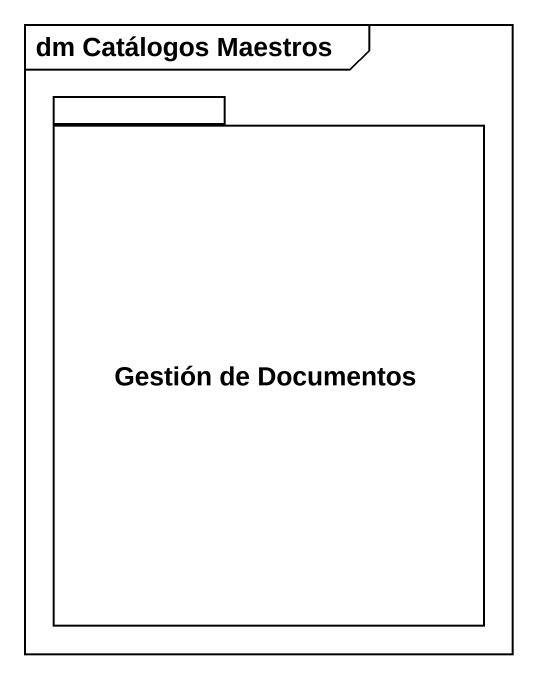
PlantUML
@startuml
mainframe dm Catálogos Maestros
package "Gestión de Documentos" as Gestión_de_Documentos {
}
@enduml
